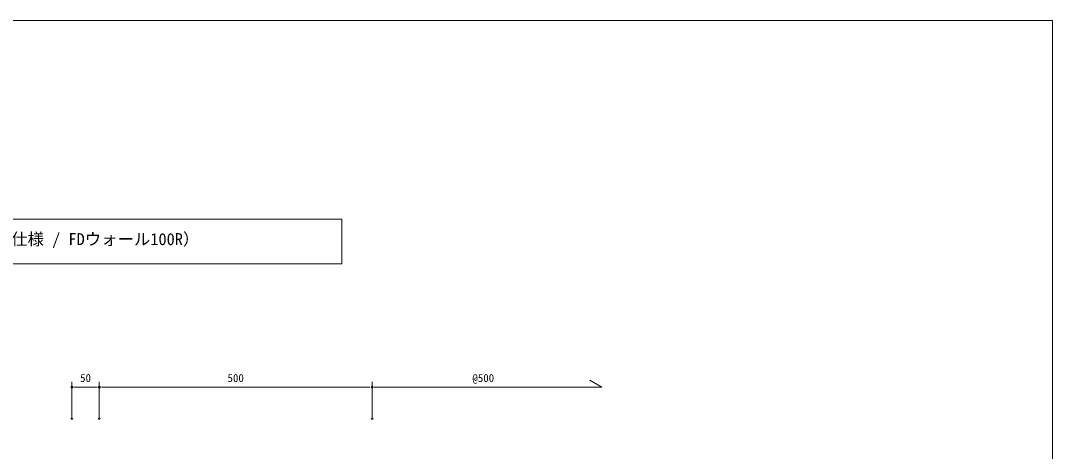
# Model space of a CAD drawing. Units: millimetres, scale not verified. Extents: x -1485 to 1485, y -1050 to 1050.
# Drawn here: x -405 to 1485, y 260 to 1050 of the extents above; entities that cross this region are included whole.
import ezdxf
from ezdxf.enums import TextEntityAlignment as Align

# ---------------------------------------------------------------- set-up
doc = ezdxf.new("R2010")
doc.units = ezdxf.units.MM
doc.header["$LTSCALE"] = 4
doc.header["$PDMODE"] = 32
doc.header["$PDSIZE"] = 2
for name, color, linetype, lineweight in [('0-0_0', 7, 'Continuous', 18), ('0-8_sunpo', 7, 'Continuous', 18), ('0-9_MOJI', 7, 'Continuous', 18), ('0-E_DECKM', 7, 'Continuous', 18)]:
    doc.layers.add(name, color=color, linetype=linetype, lineweight=lineweight)
doc.layers.add('0-1_DEFPOINTS', color=7, linetype='Continuous')
doc.styles.add('ＭＳ ゴシック', font='')
doc.styles.get('ＭＳ ゴシック').set_extended_font_data('MS Gothic')

# ---------------------------------------------------------------- blocks, each defined once
blk = doc.blocks.new('_Dot')
at = {"layer": '0-0_0'}
for p, q in [((-0.5, 0), (-1, 0)), ((0.25, 0), (-0.25, 0))]:
    blk.add_line(p, q, dxfattribs=at)
blk.add_circle((0, 0), 0.25, dxfattribs=at)
blk = doc.blocks.new('D2')
at = {"layer": '0-1_DEFPOINTS'}
for p in [(1723.737, 1428.06), (1223.737, 1370.138), (1723.737, 1370.138)]:
    blk.add_point(p, dxfattribs=at)
at = {"layer": '0-8_sunpo'}
for p, q in [((1223.737, 1370.638), (1223.737, 1438.06)), ((1723.737, 1370.638), (1723.737, 1438.06)), ((1231.737, 1428.06), (1715.737, 1428.06))]:
    blk.add_line(p, q, dxfattribs=at)
at = {"layer": '0-8_sunpo', "xscale": 8, "yscale": 8, "rotation": 180}
blk.add_blockref('_Dot', (1223.737, 1428.06), dxfattribs=at)
at = {"layer": '0-8_sunpo', "xscale": 8, "yscale": 8}
blk.add_blockref('_Dot', (1723.737, 1428.06), dxfattribs=at)
at = {"layer": '0-8_sunpo', "style": 'ＭＳ ゴシック'}
blk.add_text('500', height=14.66, dxfattribs=at).set_placement((1458.737, 1433.06), align=Align.BOTTOM_LEFT)
blk = doc.blocks.new('D12')
at = {"layer": '0-1_DEFPOINTS'}
for p in [(1223.737, 1428.06), (1173.737, 1370.138), (1223.737, 1370.138)]:
    blk.add_point(p, dxfattribs=at)
at = {"layer": '0-8_sunpo'}
for p, q in [((1173.737, 1370.638), (1173.737, 1438.06)), ((1223.737, 1370.638), (1223.737, 1438.06)), ((1181.737, 1428.06), (1215.737, 1428.06))]:
    blk.add_line(p, q, dxfattribs=at)
at = {"layer": '0-8_sunpo', "xscale": 8, "yscale": 8, "rotation": 180}
blk.add_blockref('_Dot', (1173.737, 1428.06), dxfattribs=at)
at = {"layer": '0-8_sunpo', "xscale": 8, "yscale": 8}
blk.add_blockref('_Dot', (1223.737, 1428.06), dxfattribs=at)
at = {"layer": '0-8_sunpo', "style": 'ＭＳ ゴシック'}
blk.add_text('50', height=14.66, dxfattribs=at).set_placement((1188.737, 1433.06), align=Align.BOTTOM_LEFT)

msp = doc.modelspace()

# ---------------------------------------------------------------- linework, layer by layer
at = {"layer": '0-0_0'}
msp.add_lwpolyline([(-1484.956, -1049.938), (1485.044, -1049.938), (1485.044, 1050.062), (-1484.956, 1050.062)], close=True, dxfattribs=at)
at = {"layer": '0-8_sunpo'}
for p, q in [((238.78, 320.7), (238.78, 378.122)), ((246.78, 378.122), (659.457, 378.122)), ((659.457, 378.122), (637.806, 390.622))]:
    msp.add_line(p, q, dxfattribs=at)
at = {"layer": '0-9_MOJI'}
msp.add_lwpolyline([(-1083.653, 604.242), (183.453, 604.242), (183.453, 685.828), (-1083.653, 685.828)], close=True, dxfattribs=at)
at = {"layer": '0-E_DECKM'}
for p, q in [((-261.22, 363.827), (-261.22, 320.2)), ((238.78, 363.827), (238.78, 320.2))]:
    msp.add_line(p, q, dxfattribs=at)

# ---------------------------------------------------------------- block references
at = {"layer": '0-8_sunpo'}
for name in ['D12', 'D2']:
    msp.add_blockref(name, (-1484.956, -1049.938), dxfattribs=at)
at = {"layer": '0-8_sunpo', "xscale": 8, "yscale": 8, "rotation": 180}
msp.add_blockref('_Dot', (238.78, 378.122), dxfattribs=at)

# ---------------------------------------------------------------- texts
at = {"layer": '0-8_sunpo', "style": 'ＭＳ ゴシック'}
msp.add_text('@500', height=14.66, dxfattribs=at).set_placement((422.439, 383.122), align=Align.BOTTOM_LEFT)
at = {"layer": '0-9_MOJI', "style": 'ＭＳ ゴシック'}
msp.add_text('FD-U・S 納まり図（アスファルト防水露出断熱仕様 / FDウォール100R）', height=21.99, dxfattribs=at).set_placement((-1052.111, 631.853), align=Align.BOTTOM_LEFT)

doc.saveas('drawing.dxf')
